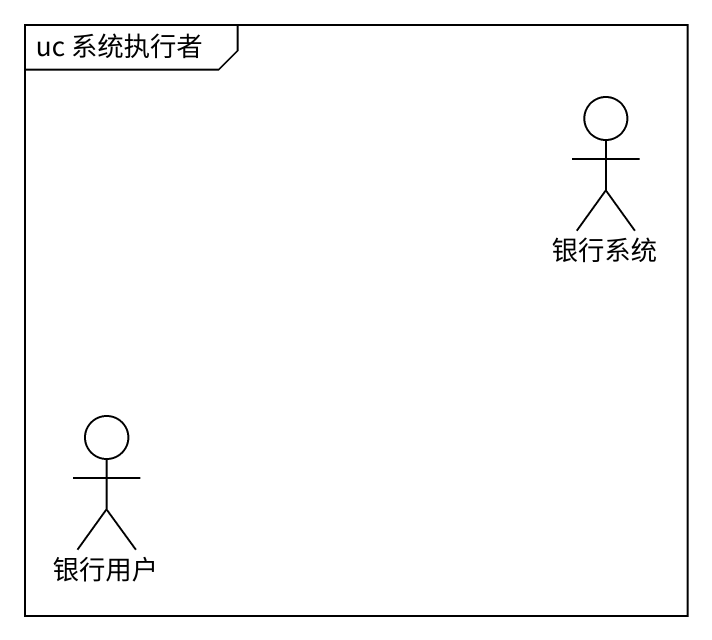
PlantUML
@startuml
mainframe uc 系统执行者
actor 银行系统
actor 银行用户
@enduml
